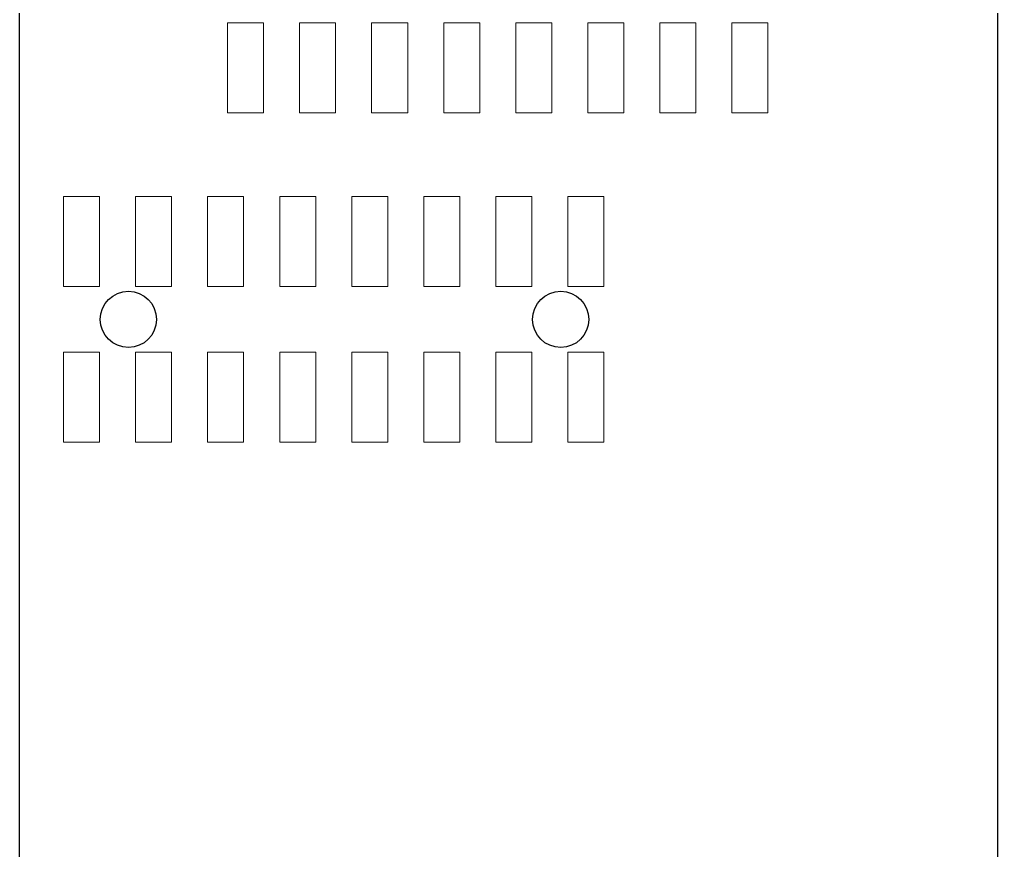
# Model space of a CAD drawing. Extents: x 4328 to 4769, y 264 to 576.
# Drawn here: x 4607.76 to 4642.23, y 472.98 to 502.26 of the extents above; entities that cross this region are included whole.
import ezdxf

# ---------------------------------------------------------------- set-up
doc = ezdxf.new("R2010")
doc.units = 0
doc.layers.get('0').update_dxf_attribs({"lineweight": 5})
doc.layers.add('gbr-outline-dxf_layer1', color=2, linetype='Continuous')

msp = doc.modelspace()

# ---------------------------------------------------------------- linework, layer by layer
at = {"linetype": 'Continuous'}
for points in [[(4615.09, 498.969), (4615.09, 502.144), (4616.36, 502.144), (4616.36, 498.969)], [(4617.63, 498.969), (4617.63, 502.144), (4618.9, 502.144), (4618.9, 498.969)], [(4620.17, 498.969), (4620.17, 502.144), (4621.44, 502.144), (4621.44, 498.969)], [(4622.71, 498.969), (4622.71, 502.144), (4623.98, 502.144), (4623.98, 498.969)], [(4625.25, 498.969), (4625.25, 502.144), (4626.52, 502.144), (4626.52, 498.969)], [(4627.79, 498.969), (4627.79, 502.144), (4629.06, 502.144), (4629.06, 498.969)], [(4630.33, 498.969), (4630.33, 502.144), (4631.6, 502.144), (4631.6, 498.969)], [(4632.87, 498.969), (4632.87, 502.144), (4634.14, 502.144), (4634.14, 498.969)], [(4609.308, 492.85), (4609.308, 496.025), (4610.578, 496.025), (4610.578, 492.85)], [(4611.848, 492.85), (4611.848, 496.025), (4613.118, 496.025), (4613.118, 492.85)], [(4614.388, 492.85), (4614.388, 496.025), (4615.658, 496.025), (4615.658, 492.85)], [(4616.928, 492.85), (4616.928, 496.025), (4618.198, 496.025), (4618.198, 492.85)], [(4619.468, 492.85), (4619.468, 496.025), (4620.738, 496.025), (4620.738, 492.85)], [(4622.008, 492.85), (4622.008, 496.025), (4623.278, 496.025), (4623.278, 492.85)], [(4624.548, 492.85), (4624.548, 496.025), (4625.818, 496.025), (4625.818, 492.85)], [(4627.088, 492.85), (4627.088, 496.025), (4628.358, 496.025), (4628.358, 492.85)], [(4609.308, 487.363), (4609.308, 490.538), (4610.578, 490.538), (4610.578, 487.363)], [(4611.848, 487.363), (4611.848, 490.538), (4613.118, 490.538), (4613.118, 487.363)], [(4614.388, 487.363), (4614.388, 490.538), (4615.658, 490.538), (4615.658, 487.363)], [(4616.928, 487.363), (4616.928, 490.538), (4618.198, 490.538), (4618.198, 487.363)], [(4619.468, 487.363), (4619.468, 490.538), (4620.738, 490.538), (4620.738, 487.363)], [(4622.008, 487.363), (4622.008, 490.538), (4623.278, 490.538), (4623.278, 487.363)], [(4624.548, 487.363), (4624.548, 490.538), (4625.818, 490.538), (4625.818, 487.363)], [(4627.088, 487.363), (4627.088, 490.538), (4628.358, 490.538), (4628.358, 487.363)]]:
    msp.add_lwpolyline(points, close=True, dxfattribs=at)
at = {"layer": 'gbr-outline-dxf_layer1', "linetype": 'Continuous', "const_width": 0.000025}
msp.add_lwpolyline([(4642.232, 444.318), (4642.232, 514.577, 0.198849), (4641.939, 515.284), (4631.183, 526.039, -0.198916), (4630.891, 526.746), (4630.891, 541.259, 0.414068), (4630.39, 541.759), (4619.595, 541.759, 0.414218), (4619.096, 541.259), (4619.096, 526.746, -0.198916), (4618.803, 526.039), (4608.05, 515.287, 0.198916), (4607.758, 514.58), (4607.758, 444.28, 0.198917), (4608.05, 443.573), (4619.805, 431.819, -0.198625), (4619.951, 431.465), (4619.951, 423.385, 0.414366), (4620.451, 422.885), (4629.451, 422.885, 0.414217), (4629.951, 423.385), (4629.951, 431.416, -0.198853), (4630.097, 431.769), (4641.939, 443.611, 0.198917)], format="xyb", close=True, dxfattribs=at)
at = {"layer": 'gbr-outline-dxf_layer1', "linetype": 'Continuous'}
msp.add_lwpolyline([(4642.232, 514.577), (4642.232, 444.318, -0.198916), (4641.939, 443.611), (4630.097, 431.769, 0.198918), (4629.951, 431.416), (4629.951, 423.385, -0.414216), (4629.451, 422.885), (4620.451, 422.885, -0.414364), (4619.951, 423.385), (4619.951, 431.465, 0.19873), (4619.804, 431.819), (4608.05, 443.573, -0.198916), (4607.758, 444.28), (4607.758, 514.58, -0.198917)], format="xyb", dxfattribs=at)
at = {"layer": 'gbr-outline-dxf_layer1'}
for centre in [(4611.594, 491.694), (4626.834, 491.694)]:
    msp.add_circle(centre, 0.99, dxfattribs=at)

doc.saveas('drawing.dxf')
